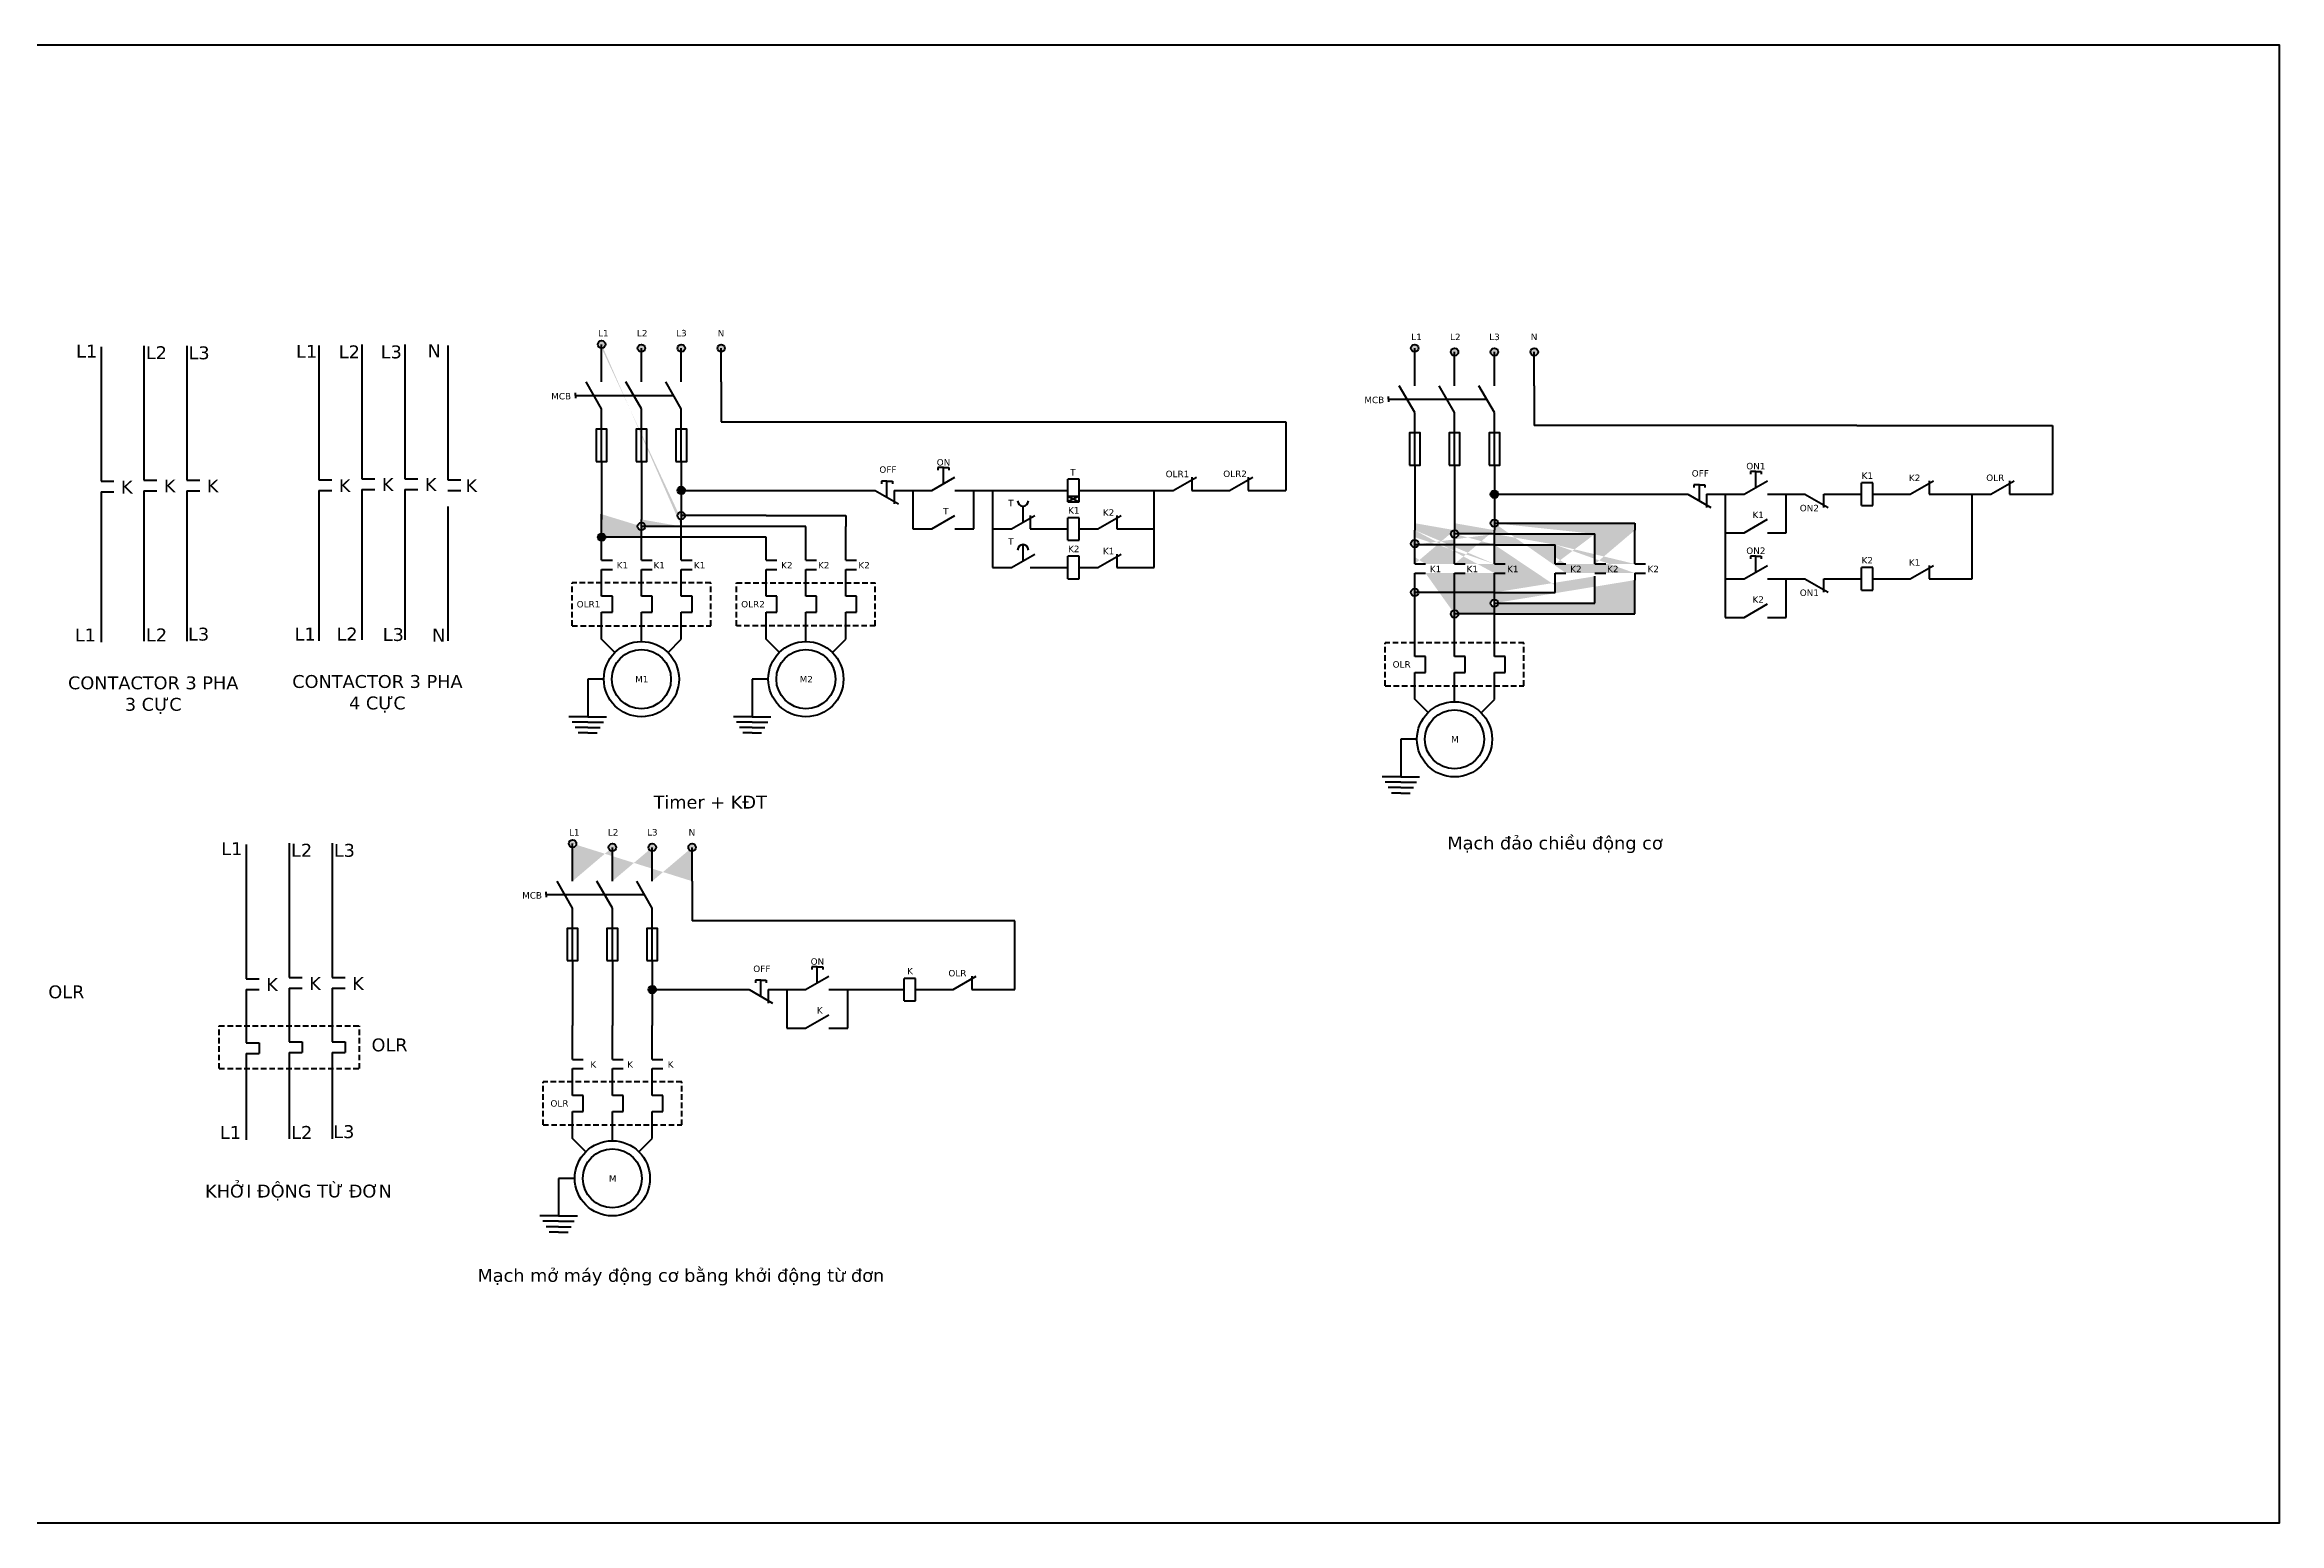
# Model space of a CAD drawing. Header units: inches. Extents: x -249378 to 8604139, y -7721310 to 888715.
# Drawn here: x 3297134 to 5377008, y -1336750 to 39904 of the extents above; entities that cross this region are included whole.
import ezdxf

# ---------------------------------------------------------------- set-up
doc = ezdxf.new("R2010")
doc.units = ezdxf.units.IN
doc.header["$LTSCALE"] = 130
doc.header["$MEASUREMENT"] = 0
doc.linetypes.add('DASHED', pattern=[0.75, 0.5, -0.25])
doc.styles.add('khong-ren', font='verdana_0.ttf', dxfattribs={"height": 400})

msp = doc.modelspace()

# ---------------------------------------------------------------- hatches: boundary and pattern name
at = {"lineweight": 70, "ltscale": 130}
h = msp.add_hatch(color=256, dxfattribs=at)
edge = h.paths.add_edge_path()
edge.add_arc((4683598, -246161), 3500, 0, 360)
edge = h.paths.add_edge_path()
edge.add_arc((4646475, -246161), 3500, 0, 360)
edge = h.paths.add_edge_path()
edge.add_arc((4609352, -246161), 3500, 0, 360)
edge = h.paths.add_edge_path()
edge.add_arc((4572312, -242661), 3500, 0, 360)
edge = h.paths.add_edge_path(flags=17)
edge.add_line((4572312, -246161), (4572312, -242661))
h.paths.add_polyline_path([(4679609, -227690), (4687187, -227690), (4687187, -236690), (4679609, -236690)], flags=9)
h.paths.add_polyline_path([(4640822, -227565), (4652235, -227565), (4652235, -236815), (4640822, -236815)], flags=9)
h.paths.add_polyline_path([(4604339, -227627), (4615837, -227627), (4615837, -236752), (4604339, -236752)], flags=9)
h.paths.add_polyline_path([(4568338, -227680), (4579494, -227680), (4579494, -236700), (4568338, -236700)], flags=9)
h = msp.add_hatch(color=256, dxfattribs=at)
edge = h.paths.add_edge_path()
edge.add_arc((3926778, -242661), 3500, 0, 360)
edge = h.paths.add_edge_path()
edge.add_arc((3889655, -242661), 3500, 0, 360)
edge = h.paths.add_edge_path()
edge.add_arc((3852532, -242661), 3500, 0, 360)
edge = h.paths.add_edge_path()
edge.add_arc((3815492, -239161), 3500, 0, 360)
edge = h.paths.add_edge_path()
edge.add_arc((3889655, -398595), 3500, 0, 360)
edge = h.paths.add_edge_path(flags=16)
edge.add_arc((3852532, -408595), 3500, 0, 360)
edge = h.paths.add_edge_path()
edge.add_line((3815492, -242661), (3815492, -239161))
edge.add_line((3889655, -408595), (3852532, -408595))
edge.add_line((3852532, -418595), (3815492, -418595))
edge.add_line((3815492, -408595), (3815492, -397221))
edge.add_line((3852532, -408595), (3852532, -402111))
edge.add_line((3889655, -408595), (3889655, -402111))
h = msp.add_hatch(color=256, dxfattribs=at)
edge = h.paths.add_edge_path()
edge.add_arc((3889655, -375120), 3500, 0, 360)
h = msp.add_hatch(color=256, dxfattribs=at)
edge = h.paths.add_edge_path()
edge.add_arc((4646475, -378620), 3500, 0, 360)
h = msp.add_hatch(color=256, dxfattribs=at)
edge = h.paths.add_edge_path()
edge.add_arc((3815492, -418595), 3500, 0, 360)
h = msp.add_hatch(color=256, dxfattribs=at)
edge = h.paths.add_edge_path()
edge.add_arc((4646475, -405611), 3500, 0, 360)
edge = h.paths.add_edge_path(flags=16)
edge.add_arc((4609352, -415611), 3500, 0, 360)
edge = h.paths.add_edge_path()
edge.add_arc((4572312, -424595), 3500, 0, 360)
edge = h.paths.add_edge_path(flags=17)
edge.add_arc((4646475, -480062), 3500, 0, 360)
edge = h.paths.add_edge_path()
edge.add_arc((4609377, -490086), 3500, 0, 360)
edge = h.paths.add_edge_path()
edge.add_arc((4572312, -470062), 3500, 0, 360)
edge = h.paths.add_edge_path()
edge.add_line((4646475, -490062), (4609377, -490086))
edge.add_line((4646475, -490062), (4777198, -490062))
edge.add_line((4777198, -452095), (4777198, -458579))
edge.add_line((4777198, -490062), (4777198, -465062))
edge.add_line((4777198, -483579), (4777198, -458579))
edge.add_line((4646475, -480062), (4740075, -480062))
edge.add_line((4740075, -480062), (4740075, -455062))
edge.add_line((4646475, -470062), (4572312, -470062))
edge.add_line((4646475, -470062), (4703036, -470062))
edge.add_line((4703036, -470062), (4703036, -452095))
edge.add_line((4703036, -463579), (4703036, -452095))
edge.add_line((4646475, -425611), (4572312, -425611))
edge.add_line((4646475, -415611), (4609352, -415611))
edge.add_line((4646475, -425611), (4703036, -425611))
edge.add_line((4646475, -415611), (4740075, -415611))
edge.add_line((4646475, -405611), (4777198, -405611))
edge.add_line((4777198, -405611), (4777198, -412095))
edge.add_line((4777198, -443579), (4777198, -418579))
edge.add_line((4777198, -437095), (4777198, -412095))
edge.add_line((4740075, -443579), (4740075, -418579))
edge.add_line((4740075, -437095), (4740075, -415611))
edge.add_line((4703036, -443579), (4703036, -425611))
edge.add_line((4777198, -443579), (4787198, -443579))
edge.add_line((4740075, -443579), (4750075, -443579))
edge.add_line((4703036, -443579), (4713036, -443579))
edge.add_line((4703036, -437095), (4703036, -425611))
edge.add_line((4777198, -452095), (4787198, -452095))
edge.add_line((4740075, -452095), (4750075, -452095))
edge.add_line((4703036, -452095), (4713036, -452095))
edge.add_line((4646475, -405611), (4646475, -412095))
edge.add_line((4609352, -405611), (4609352, -412095))
edge.add_line((4572312, -405611), (4572312, -412095))
edge.add_line((4646475, -443579), (4646475, -418579))
edge.add_line((4646475, -437095), (4646475, -412095))
edge.add_line((4609352, -443579), (4609352, -418579))
edge.add_line((4609352, -437095), (4609352, -412095))
edge.add_line((4572312, -443579), (4572312, -418579))
edge.add_line((4646475, -443579), (4656475, -443579))
edge.add_line((4609352, -443579), (4619352, -443579))
edge.add_line((4572312, -443579), (4582313, -443579))
edge.add_line((4572312, -437095), (4572312, -412095))
edge.add_line((4646475, -452095), (4656475, -452095))
edge.add_line((4609352, -452095), (4619352, -452095))
edge.add_line((4572312, -452095), (4582313, -452095))
h.paths.add_polyline_path([(4787953, -443679), (4800555, -443679), (4800555, -452804), (4787953, -452804)], flags=9)
h.paths.add_polyline_path([(4750340, -443679), (4762942, -443679), (4762942, -452804), (4750340, -452804)], flags=25)
h.paths.add_polyline_path([(4716034, -443679), (4728637, -443679), (4728637, -452804), (4716034, -452804)], flags=25)
h.paths.add_polyline_path([(4657401, -443732), (4669661, -443732), (4669661, -452752), (4657401, -452752)], flags=25)
h.paths.add_polyline_path([(4619788, -443732), (4632048, -443732), (4632048, -452752), (4619788, -452752)], flags=25)
h.paths.add_polyline_path([(4585482, -443732), (4597742, -443732), (4597742, -452752), (4585482, -452752)], flags=25)
h = msp.add_hatch(color=256, dxfattribs=at)
edge = h.paths.add_edge_path()
edge.add_arc((3899736, -707424), 3500, 0, 360)
edge = h.paths.add_edge_path()
edge.add_arc((3862613, -707424), 3500, 0, 360)
edge = h.paths.add_edge_path()
edge.add_arc((3825490, -707424), 3500, 0, 360)
edge = h.paths.add_edge_path()
edge.add_arc((3788450, -703924), 3500, 0, 360)
edge = h.paths.add_edge_path()
edge.add_line((3788450, -707424), (3788450, -703924))
edge.add_line((3899736, -738907), (3899736, -713907))
edge.add_line((3899736, -732424), (3899736, -707424))
edge.add_line((3862613, -738907), (3862613, -713907))
edge.add_line((3862613, -732424), (3862613, -707424))
edge.add_line((3825490, -738907), (3825490, -713907))
edge.add_line((3825490, -732424), (3825490, -707424))
edge.add_line((3788450, -738907), (3788450, -713907))
edge.add_line((3788450, -732424), (3788450, -707424))
h.paths.add_polyline_path([(3895747, -688953), (3903324, -688953), (3903324, -697953), (3895747, -697953)], flags=9)
h.paths.add_polyline_path([(3856959, -688828), (3868373, -688828), (3868373, -698078), (3856959, -698078)], flags=9)
h.paths.add_polyline_path([(3820476, -688890), (3831974, -688890), (3831974, -698015), (3820476, -698015)], flags=9)
h.paths.add_polyline_path([(3784475, -688943), (3795631, -688943), (3795631, -697963), (3784475, -697963)], flags=9)
h = msp.add_hatch(color=256, dxfattribs=at)
edge = h.paths.add_edge_path()
edge.add_arc((3862613, -839883), 3500, 0, 360)

# ---------------------------------------------------------------- linework, layer by layer
at = {"lineweight": 70, "ltscale": 30}
for p, q in [((3349553, -241485), (3349553, -341485)), ((3389553, -240463), (3389553, -340463)), ((3429553, -240463), (3429553, -340463)), ((3552365, -240209), (3552365, -340209)), ((3592365, -239187), (3592365, -339187)), ((3632365, -239187), (3632365, -339187)), ((3672365, -240209), (3672365, -340209)), ((3815492, -299144), (3801058, -274144)), ((3852532, -299144), (3838098, -274144)), ((3889655, -299144), (3875221, -274144)), ((4572312, -302644), (4557879, -277644)), ((4609352, -302644), (4594918, -277644)), ((4646475, -302644), (4632041, -277644)), ((3349553, -391485), (3349553, -428985)), ((3389553, -390463), (3389553, -427963)), ((3429553, -390463), (3429553, -427963)), ((3552365, -390209), (3552365, -427709)), ((3592365, -389187), (3592365, -426687)), ((3632365, -389187), (3632365, -426687)), ((3672365, -390209), (3672365, -427709)), ((3349553, -441485), (3349553, -491485)), ((3389553, -440463), (3389553, -490463)), ((3429553, -440463), (3429553, -490463)), ((3552365, -440209), (3552365, -490209)), ((3592365, -439187), (3592365, -489187)), ((3632365, -439187), (3632365, -489187)), ((3672365, -440209), (3672365, -490209)), ((3349553, -491485), (3349553, -516485)), ((3389553, -490463), (3389553, -515463)), ((3429553, -490463), (3429553, -515463)), ((3552365, -490209), (3552365, -515209)), ((3592365, -489187), (3592365, -514187)), ((3632365, -489187), (3632365, -514187)), ((3672365, -490209), (3672365, -515209)), ((3484739, -704672), (3484739, -804672)), ((3524739, -703650), (3524739, -803650)), ((3564739, -703650), (3564739, -803650)), ((3788450, -763907), (3774016, -738907)), ((3825490, -763907), (3811056, -738907)), ((3862613, -763907), (3848179, -738907)), ((3484739, -854672), (3484739, -873422)), ((3524739, -853650), (3524739, -873422)), ((3564739, -853650), (3564739, -873422)), ((3484739, -913422), (3484739, -954672)), ((3524739, -913422), (3524739, -953650)), ((3564739, -913422), (3564739, -953650)), ((3484739, -954672), (3484739, -979672)), ((3524739, -953650), (3524739, -978650)), ((3564739, -953650), (3564739, -978650))]:
    msp.add_line(p, q, dxfattribs=at)
at = {"lineweight": 70, "ltscale": 130}
for p, q in [((3815492, -242661), (3815492, -239161)), ((4572312, -246161), (4572312, -242661)), ((3828275, -286644), (3882438, -286644)), ((3926778, -274144), (3926778, -311136)), ((4585096, -290144), (4639258, -290144)), ((4683598, -277644), (4683598, -314636)), ((3926778, -311136), (4452405, -311136)), ((4452405, -311136), (4452405, -375120)), ((4983926, -314636), (4683598, -314636)), ((4983926, -314636), (5076426, -314636)), ((5076426, -314636), (5166031, -314636)), ((5166031, -314636), (5166031, -378620)), ((3815492, -348128), (3815492, -402111)), ((3852532, -348128), (3852532, -402111)), ((3889655, -348128), (3889655, -402111)), ((4572312, -351628), (4572312, -405611)), ((4609352, -351628), (4609352, -405611)), ((4646475, -351628), (4646475, -405611)), ((3889655, -375120), (4070255, -375120)), ((4646475, -378620), (4736775, -378620)), ((4736775, -378620), (4826380, -378620)), ((5051031, -378620), (5091031, -378620)), ((5091031, -457424), (5091031, -378620)), ((5126031, -378620), (5166031, -378620)), ((3815492, -408595), (3815492, -397221)), ((3852532, -408595), (3852532, -402111)), ((3889655, -408595), (3852532, -408595)), ((3968592, -398595), (3889655, -398595)), ((3889655, -408595), (3889655, -402111)), ((4005632, -408595), (3889655, -408595)), ((3968592, -398595), (4042755, -398595)), ((4005632, -418595), (4005632, -408595)), ((4042755, -398595), (4042755, -408595)), ((4572312, -405611), (4572312, -412095)), ((4609352, -405611), (4609352, -412095)), ((4646475, -415611), (4609352, -415611)), ((4646475, -405611), (4646475, -412095)), ((4646475, -405611), (4777198, -405611)), ((4646475, -415611), (4740075, -415611)), ((4777198, -405611), (4777198, -412095)), ((4861380, -414467), (4861380, -457424)), ((3852532, -418595), (3815492, -418595)), ((3968592, -418595), (3852532, -418595)), ((4646475, -425611), (4572312, -425611)), ((4646475, -425611), (4703036, -425611)), ((3815492, -440079), (3825492, -440079)), ((3852532, -440079), (3862532, -440079)), ((3889655, -440079), (3899655, -440079)), ((3968592, -440079), (3978592, -440079)), ((4005632, -440079), (4015632, -440079)), ((4042755, -440079), (4052755, -440079)), ((4572312, -443579), (4582313, -443579)), ((4572312, -517095), (4572312, -452095)), ((4609352, -443579), (4619352, -443579)), ((4609394, -517095), (4609352, -452095)), ((4646475, -443579), (4656475, -443579)), ((4646475, -517095), (4646475, -452095)), ((4703036, -443579), (4713036, -443579)), ((4740075, -443579), (4750075, -443579)), ((4777198, -443579), (4787198, -443579)), ((4777198, -452095), (4777198, -458579)), ((4861380, -457424), (4878880, -457424)), ((5051031, -457424), (5091031, -457424)), ((4646475, -470062), (4572312, -470062)), ((4646475, -470062), (4703036, -470062)), ((4646475, -490062), (4609377, -490086)), ((4646475, -480062), (4740075, -480062)), ((4646475, -490062), (4777198, -490062)), ((3817532, -550802), (3802532, -550802)), ((3802532, -550802), (3802532, -585802)), ((3970632, -550802), (3955632, -550802)), ((3955632, -550802), (3955632, -585802)), ((3802532, -585802), (3785032, -585802)), ((3802532, -590802), (3787948, -590802)), ((3802532, -595802), (3790865, -595802)), ((3802532, -600802), (3793782, -600802)), ((3802532, -585802), (3820032, -585802)), ((3802532, -590802), (3817115, -590802)), ((3802532, -595802), (3814198, -595802)), ((3802532, -600802), (3811282, -600802)), ((3955632, -585802), (3938132, -585802)), ((3955632, -590802), (3941048, -590802)), ((3955632, -595802), (3943965, -595802)), ((3955632, -600802), (3946882, -600802)), ((3955632, -585802), (3973132, -585802)), ((3955632, -590802), (3970215, -590802)), ((3955632, -595802), (3967298, -595802)), ((3955632, -600802), (3964382, -600802)), ((4574352, -606802), (4559352, -606802)), ((4559352, -606802), (4559352, -641802)), ((4559352, -641802), (4541852, -641802)), ((4559352, -641802), (4576852, -641802)), ((4559352, -646802), (4544769, -646802)), ((4559352, -651802), (4547685, -651802)), ((4559352, -656802), (4550602, -656802)), ((4559352, -646802), (4573935, -646802)), ((4559352, -651802), (4571019, -651802)), ((4559352, -656802), (4568102, -656802)), ((3788450, -707424), (3788450, -703924)), ((3899736, -738907), (3899736, -775899)), ((3801233, -751407), (3855396, -751407)), ((4200063, -775899), (3899736, -775899)), ((4200063, -839883), (4200063, -775899)), ((3788450, -812891), (3788450, -866875)), ((3825490, -812891), (3825490, -866875)), ((3862613, -812891), (3862613, -866875)), ((3862613, -839883), (3952913, -839883)), ((4160063, -839883), (4200063, -839883)), ((3788450, -866875), (3788450, -873358)), ((3825490, -866875), (3825490, -873358)), ((3862613, -866875), (3862613, -873358)), ((3788450, -904842), (3798450, -904842)), ((3825490, -904842), (3835490, -904842)), ((3862613, -904842), (3872613, -904842)), ((3790490, -1015565), (3775490, -1015565)), ((3775490, -1015565), (3775490, -1050565)), ((3775490, -1050565), (3757990, -1050565)), ((3775490, -1055565), (3760906, -1055565)), ((3775490, -1060565), (3763823, -1060565)), ((3775490, -1050565), (3792990, -1050565)), ((3775490, -1055565), (3790073, -1055565)), ((3775490, -1060565), (3787156, -1060565)), ((3775490, -1065565), (3766740, -1065565)), ((3775490, -1065565), (3784240, -1065565))]:
    msp.add_line(p, q, dxfattribs=at)
at = {"lineweight": 70, "ltscale": 80}
for p, q in [((3815492, -267661), (3815492, -242661)), ((3815492, -274144), (3815492, -249144)), ((3852532, -267661), (3852532, -242661)), ((3852532, -274144), (3852532, -249144)), ((3889655, -267661), (3889655, -242661)), ((3889655, -274144), (3889655, -249144)), ((3926778, -267661), (3926778, -242661)), ((3926778, -274144), (3926778, -249144)), ((4572312, -271161), (4572312, -246161)), ((4609352, -271161), (4609352, -246161)), ((4646475, -271161), (4646475, -246161)), ((4683598, -271161), (4683598, -246161)), ((4572312, -277644), (4572312, -252644)), ((4609352, -277644), (4609352, -252644)), ((4646475, -277644), (4646475, -252644)), ((4683598, -277644), (4683598, -252644)), ((3791058, -286644), (3828275, -286644)), ((4547879, -290144), (4585096, -290144)), ((3815492, -324144), (3815492, -299144)), ((3815492, -330628), (3815492, -305628)), ((3852532, -324144), (3852532, -299144)), ((3852532, -330628), (3852532, -305628)), ((3889655, -324144), (3889655, -299144)), ((3889655, -330628), (3889655, -305628)), ((4572312, -327644), (4572312, -302644)), ((4572312, -334128), (4572312, -309128)), ((4609352, -327644), (4609352, -302644)), ((4609352, -334128), (4609352, -309128)), ((4646475, -327644), (4646475, -302644)), ((4646475, -334128), (4646475, -309128)), ((3815492, -348128), (3815492, -330628)), ((3852532, -348128), (3852532, -330628)), ((3889655, -348128), (3889655, -330628)), ((3349553, -341485), (3349553, -366485)), ((3389553, -340463), (3389553, -365463)), ((3429553, -340463), (3429553, -365463)), ((3552365, -340209), (3552365, -365209)), ((3592365, -339187), (3592365, -364187)), ((3632365, -339187), (3632365, -364187)), ((3672365, -340209), (3672365, -365209)), ((3815492, -348128), (3815492, -337111)), ((3852532, -348128), (3852532, -337111)), ((3889655, -348128), (3889655, -337111)), ((4572312, -351628), (4572312, -334128)), ((4572312, -351628), (4572312, -340611)), ((4609352, -351628), (4609352, -334128)), ((4609352, -351628), (4609352, -340611)), ((4646475, -351628), (4646475, -334128)), ((4646475, -351628), (4646475, -340611)), ((3349553, -366485), (3361553, -366485)), ((3389553, -365463), (3401553, -365463)), ((3429553, -365463), (3441553, -365463)), ((3552365, -365209), (3564365, -365209)), ((3592365, -364187), (3604365, -364187)), ((3592365, -374187), (3592365, -389187)), ((3592365, -374187), (3604365, -374187)), ((3632365, -364187), (3644365, -364187)), ((3632365, -374187), (3632365, -389187)), ((3632365, -374187), (3644365, -374187)), ((3672365, -365209), (3684365, -365209)), ((4081080, -366370), (4076080, -366370)), ((4076080, -366370), (4076080, -368870)), ((4081080, -381370), (4081080, -366370)), ((4081080, -366370), (4086080, -366370)), ((4086080, -366370), (4086080, -368870)), ((4122755, -375120), (4144405, -362620)), ((4133580, -353870), (4128580, -353870)), ((4128580, -353870), (4128580, -356370)), ((4133580, -368870), (4133580, -353870)), ((4133580, -353870), (4138580, -353870)), ((4138580, -353870), (4138580, -356370)), ((4249405, -375120), (4249405, -364620)), ((4259905, -364620), (4249405, -364620)), ((4259905, -385620), (4259905, -364620)), ((4347405, -375120), (4369056, -362620)), ((4364905, -362620), (4364905, -375120)), ((4399905, -375120), (4421556, -362620)), ((4417405, -362620), (4417405, -375120)), ((4837206, -369870), (4832206, -369870)), ((4832206, -369870), (4832206, -372370)), ((4837206, -384870), (4837206, -369870)), ((4837206, -369870), (4842206, -369870)), ((4842206, -369870), (4842206, -372370)), ((4878880, -378620), (4900531, -366120)), ((4889706, -357370), (4884706, -357370)), ((4884706, -357370), (4884706, -359870)), ((4889706, -372370), (4889706, -357370)), ((4889706, -357370), (4894706, -357370)), ((4894706, -357370), (4894706, -359870)), ((4988031, -378620), (4988031, -368120)), ((4998531, -368120), (4988031, -368120)), ((4998531, -389120), (4998531, -368120)), ((5033531, -378620), (5055182, -366120)), ((5051031, -366120), (5051031, -378620)), ((5108531, -378620), (5130182, -366120)), ((5126031, -366120), (5126031, -378620)), ((3349553, -376485), (3349553, -391485)), ((3349553, -376485), (3361553, -376485)), ((3389553, -375463), (3389553, -390463)), ((3389553, -375463), (3401553, -375463)), ((3429553, -375463), (3429553, -390463)), ((3429553, -375463), (3441553, -375463)), ((3552365, -375209), (3552365, -390209)), ((3552365, -375209), (3564365, -375209)), ((3672365, -375209), (3684365, -375209)), ((4070255, -375120), (4091905, -387620)), ((4087755, -375120), (4087755, -387620)), ((4087755, -375120), (4122755, -375120)), ((4105255, -375120), (4105255, -410967)), ((4144405, -375120), (4179405, -375120)), ((4161905, -410967), (4161905, -375120)), ((4179405, -375120), (4214405, -375120)), ((4179405, -375120), (4179405, -410967)), ((4207731, -404717), (4207731, -389717)), ((4214405, -375120), (4249405, -375120)), ((4249405, -385620), (4249405, -375120)), ((4249405, -380370), (4259905, -380370)), ((4249405, -380370), (4259905, -385620)), ((4259905, -380370), (4249405, -385620)), ((4249405, -385620), (4259905, -385620)), ((4259905, -375120), (4294905, -375120)), ((4294905, -375120), (4329905, -375120)), ((4329905, -446815), (4329905, -375120)), ((4329905, -375120), (4347405, -375120)), ((4364905, -375120), (4399905, -375120)), ((4417405, -375120), (4452405, -375120)), ((4826380, -378620), (4848031, -391120)), ((4843880, -378620), (4843880, -391120)), ((4843880, -378620), (4878880, -378620)), ((4861380, -378620), (4861380, -414467)), ((4900531, -378620), (4918031, -378620)), ((4918031, -414467), (4918031, -378620)), ((4918031, -378620), (4935531, -378620)), ((4935531, -378620), (4957182, -391120)), ((4953031, -378620), (4988031, -378620)), ((4953031, -391120), (4953031, -378620)), ((4988031, -389120), (4988031, -378620)), ((4988031, -389120), (4998531, -389120)), ((4998531, -378620), (5016031, -378620)), ((5016031, -378620), (5033531, -378620)), ((5091031, -378620), (5108531, -378620)), ((3815492, -433595), (3815492, -408595)), ((3815492, -440079), (3815492, -415079)), ((3852532, -433595), (3852532, -408595)), ((3852532, -440079), (3852532, -415079)), ((3889655, -433595), (3889655, -408595)), ((3889655, -440079), (3889655, -415079)), ((4042755, -433595), (4042755, -408595)), ((4042755, -440079), (4042755, -415079)), ((4105255, -410967), (4122755, -410967)), ((4122755, -410967), (4144405, -398467)), ((4144405, -410967), (4161905, -410967)), ((4179405, -410967), (4196905, -410967)), ((4179405, -410967), (4179405, -446815)), ((4196905, -410967), (4218556, -398467)), ((4214405, -398467), (4214405, -410967)), ((4214405, -410967), (4249405, -410967)), ((4249405, -410967), (4249405, -400467)), ((4259905, -400467), (4249405, -400467)), ((4249405, -421467), (4249405, -410967)), ((4259905, -421467), (4259905, -400467)), ((4259905, -410967), (4277405, -410967)), ((4277405, -410967), (4299056, -398467)), ((4294905, -398467), (4294905, -410967)), ((4294905, -410967), (4329905, -410967)), ((4572312, -437095), (4572312, -412095)), ((4609352, -437095), (4609352, -412095)), ((4646475, -437095), (4646475, -412095)), ((4740075, -437095), (4740075, -415611)), ((4777198, -437095), (4777198, -412095)), ((4861380, -414467), (4878880, -414467)), ((4878880, -414467), (4900531, -401967)), ((4900531, -414467), (4918031, -414467)), ((3349553, -428985), (3349553, -441485)), ((3389553, -427963), (3389553, -440463)), ((3429553, -427963), (3429553, -440463)), ((3552365, -427709), (3552365, -440209)), ((3592365, -426687), (3592365, -439187)), ((3632365, -426687), (3632365, -439187)), ((3672365, -427709), (3672365, -440209)), ((3968592, -433595), (3968592, -418595)), ((3968592, -440079), (3968592, -418595)), ((4005632, -433595), (4005632, -418595)), ((4005632, -440079), (4005632, -418595)), ((4196905, -446815), (4218556, -434315)), ((4207731, -440565), (4207731, -425565)), ((4249405, -421467), (4259905, -421467)), ((4249405, -446815), (4249405, -436315)), ((4259905, -436315), (4249405, -436315)), ((4259905, -457315), (4259905, -436315)), ((4277405, -446815), (4299056, -434315)), ((4294905, -434315), (4294905, -446815)), ((4572312, -443579), (4572312, -418579)), ((4609352, -443579), (4609352, -418579)), ((4646475, -443579), (4646475, -418579)), ((4703036, -437095), (4703036, -425611)), ((4703036, -443579), (4703036, -425611)), ((4740075, -443579), (4740075, -418579)), ((4777198, -443579), (4777198, -418579)), ((4889706, -436174), (4884706, -436174)), ((4884706, -436174), (4884706, -438674)), ((4889706, -451174), (4889706, -436174)), ((4889706, -436174), (4894706, -436174)), ((4894706, -436174), (4894706, -438674)), ((3815492, -473595), (3815492, -448595)), ((3815492, -448595), (3825492, -448595)), ((3852532, -473595), (3852532, -448595)), ((3852532, -448595), (3862532, -448595)), ((3889655, -473595), (3889655, -448595)), ((3889655, -448595), (3899655, -448595)), ((3968592, -473595), (3968592, -448595)), ((3968592, -448595), (3978592, -448595)), ((4005632, -473595), (4005632, -448595)), ((4005632, -448595), (4015632, -448595)), ((4042755, -473595), (4042755, -448595)), ((4042755, -448595), (4052755, -448595)), ((4179405, -446815), (4196905, -446815)), ((4214405, -446815), (4249405, -446815)), ((4249405, -457315), (4249405, -446815)), ((4249405, -457315), (4259905, -457315)), ((4259905, -446815), (4277405, -446815)), ((4294905, -446815), (4329905, -446815)), ((4572312, -452095), (4582313, -452095)), ((4609352, -452095), (4619352, -452095)), ((4646475, -452095), (4656475, -452095)), ((4703036, -452095), (4713036, -452095)), ((4703036, -463579), (4703036, -452095)), ((4703036, -470062), (4703036, -452095)), ((4740075, -452095), (4750075, -452095)), ((4740075, -480062), (4740075, -455062)), ((4777198, -452095), (4787198, -452095)), ((4861380, -457424), (4861380, -493272)), ((4878880, -457424), (4900531, -444924)), ((4900531, -457424), (4918031, -457424)), ((4918031, -493272), (4918031, -457424)), ((4918031, -457424), (4935531, -457424)), ((4935531, -457424), (4957182, -469924)), ((4953031, -457424), (4988031, -457424)), ((4953031, -469924), (4953031, -457424)), ((4988031, -457424), (4988031, -446924)), ((4998531, -446924), (4988031, -446924)), ((4988031, -467924), (4988031, -457424)), ((4998531, -467924), (4998531, -446924)), ((4998531, -457424), (5016031, -457424)), ((5016031, -457424), (5033531, -457424)), ((5033531, -457424), (5055182, -444924)), ((5051031, -444924), (5051031, -457424)), ((3825492, -473595), (3815492, -473595)), ((3825492, -488595), (3825492, -473595)), ((3862532, -473595), (3852532, -473595)), ((3862532, -488595), (3862532, -473595)), ((3899655, -473595), (3889655, -473595)), ((3899655, -488595), (3899655, -473595)), ((3978592, -473595), (3968592, -473595)), ((3978592, -488595), (3978592, -473595)), ((4015632, -473595), (4005632, -473595)), ((4015632, -488595), (4015632, -473595)), ((4052755, -473595), (4042755, -473595)), ((4052755, -488595), (4052755, -473595)), ((4777198, -483579), (4777198, -458579)), ((4777198, -490062), (4777198, -465062)), ((4988031, -467924), (4998531, -467924)), ((3815492, -513595), (3815492, -488595)), ((3815492, -488595), (3825492, -488595)), ((3852532, -515802), (3852532, -488595)), ((3852532, -488595), (3862532, -488595)), ((3889655, -513679), (3889655, -488595)), ((3889655, -488595), (3899655, -488595)), ((3968592, -513595), (3968592, -488595)), ((3968592, -488595), (3978592, -488595)), ((4005632, -515802), (4005632, -488595)), ((4005632, -488595), (4015632, -488595)), ((4042755, -513679), (4042755, -488595)), ((4042755, -488595), (4052755, -488595)), ((4861380, -493272), (4878880, -493272)), ((4878880, -493272), (4900531, -480772)), ((4900531, -493272), (4918031, -493272)), ((3827866, -525969), (3815492, -513595)), ((3877280, -526053), (3889655, -513679)), ((3980966, -525969), (3968592, -513595)), ((4030380, -526053), (4042755, -513679)), ((4572312, -529595), (4572312, -517095)), ((4609352, -529595), (4609352, -517095)), ((4646475, -529595), (4646475, -517095)), ((4582313, -529595), (4572312, -529595)), ((4582313, -544595), (4582313, -529595)), ((4619352, -529595), (4609352, -529595)), ((4619352, -544595), (4619352, -529595)), ((4656475, -529595), (4646475, -529595)), ((4656475, -544595), (4656475, -529595)), ((4572312, -569595), (4572312, -544595)), ((4572312, -544595), (4582313, -544595)), ((4609352, -571802), (4609352, -544595)), ((4609352, -544595), (4619352, -544595)), ((4646475, -569679), (4646475, -544595)), ((4646475, -544595), (4656475, -544595)), ((4584687, -581969), (4572312, -569595)), ((4634101, -582053), (4646475, -569679)), ((3788450, -732424), (3788450, -707424)), ((3788450, -738907), (3788450, -713907)), ((3825490, -732424), (3825490, -707424)), ((3825490, -738907), (3825490, -713907)), ((3862613, -732424), (3862613, -707424)), ((3862613, -738907), (3862613, -713907)), ((3899736, -732424), (3899736, -707424)), ((3899736, -738907), (3899736, -713907)), ((3764016, -751407), (3801233, -751407)), ((3788450, -788907), (3788450, -763907)), ((3825490, -788907), (3825490, -763907)), ((3862613, -788907), (3862613, -763907)), ((3788450, -795391), (3788450, -770391)), ((3825490, -795391), (3825490, -770391)), ((3862613, -795391), (3862613, -770391)), ((3484739, -804672), (3484739, -829672)), ((3524739, -803650), (3524739, -828650)), ((3564739, -803650), (3564739, -828650)), ((3788450, -812891), (3788450, -795391)), ((3788450, -812891), (3788450, -801875)), ((3825490, -812891), (3825490, -795391)), ((3825490, -812891), (3825490, -801875)), ((3862613, -812891), (3862613, -795391)), ((3862613, -812891), (3862613, -801875)), ((3484739, -829672), (3496739, -829672)), ((3524739, -828650), (3536739, -828650)), ((3564739, -828650), (3576739, -828650)), ((3963738, -831133), (3958738, -831133)), ((3958738, -831133), (3958738, -833633)), ((3963738, -846133), (3963738, -831133)), ((3963738, -831133), (3968738, -831133)), ((3968738, -831133), (3968738, -833633)), ((4005413, -839883), (4027063, -827383)), ((4016238, -818633), (4011238, -818633)), ((4011238, -818633), (4011238, -821133)), ((4016238, -833633), (4016238, -818633)), ((4016238, -818633), (4021238, -818633)), ((4021238, -818633), (4021238, -821133)), ((4097063, -839883), (4097063, -829383)), ((4107563, -829383), (4097063, -829383)), ((4107563, -850383), (4107563, -829383)), ((4142563, -839883), (4164214, -827383)), ((4160063, -827383), (4160063, -839883)), ((3484739, -839672), (3484739, -854672)), ((3484739, -839672), (3496739, -839672)), ((3524739, -838650), (3524739, -853650)), ((3524739, -838650), (3536739, -838650)), ((3564739, -838650), (3564739, -853650)), ((3564739, -838650), (3576739, -838650)), ((3952913, -839883), (3974563, -852383)), ((3970413, -839883), (3970413, -852383)), ((3970413, -839883), (4005413, -839883)), ((3987913, -839883), (3987913, -875730)), ((4027063, -839883), (4062063, -839883)), ((4044563, -875730), (4044563, -839883)), ((4062063, -839883), (4097063, -839883)), ((4097063, -850383), (4097063, -839883)), ((4097063, -850383), (4107563, -850383)), ((4107563, -839883), (4125063, -839883)), ((4125063, -839883), (4142563, -839883)), ((3484739, -873422), (3484739, -889444)), ((3524739, -873422), (3524739, -888422)), ((3564739, -873422), (3564739, -888422)), ((3788450, -898358), (3788450, -873358)), ((3825490, -898358), (3825490, -873358)), ((3862613, -898358), (3862613, -873358)), ((4005413, -875730), (4027063, -863230)), ((3484739, -889444), (3496739, -889444)), ((3496739, -889444), (3496739, -899444)), ((3524739, -888422), (3536739, -888422)), ((3536739, -888422), (3536739, -898422)), ((3564739, -888422), (3576739, -888422)), ((3576739, -888422), (3576739, -898422)), ((3788450, -904842), (3788450, -879842)), ((3825490, -904842), (3825490, -879842)), ((3862613, -904842), (3862613, -879842)), ((3987913, -875730), (4005413, -875730)), ((4027063, -875730), (4044563, -875730)), ((3484739, -899444), (3484739, -914444)), ((3484739, -899444), (3496739, -899444)), ((3524739, -898422), (3524739, -913422)), ((3524739, -898422), (3536739, -898422)), ((3564739, -898422), (3564739, -913422)), ((3564739, -898422), (3576739, -898422)), ((3788450, -938358), (3788450, -913358)), ((3788450, -913358), (3798450, -913358)), ((3825490, -938358), (3825490, -913358)), ((3825490, -913358), (3835490, -913358)), ((3862613, -938358), (3862613, -913358)), ((3862613, -913358), (3872613, -913358)), ((3798450, -938358), (3788450, -938358)), ((3788450, -978358), (3788450, -953358)), ((3788450, -953358), (3798450, -953358)), ((3798450, -953358), (3798450, -938358)), ((3835490, -938358), (3825490, -938358)), ((3825490, -980565), (3825490, -953358)), ((3825490, -953358), (3835490, -953358)), ((3835490, -953358), (3835490, -938358)), ((3872613, -938358), (3862613, -938358)), ((3862613, -978442), (3862613, -953358)), ((3862613, -953358), (3872613, -953358)), ((3872613, -953358), (3872613, -938358)), ((3800824, -990733), (3788450, -978358)), ((3850238, -990816), (3862613, -978442))]:
    msp.add_line(p, q, dxfattribs=at)
at = {"lineweight": 70, "ltscale": 70}
for p, q in [((3791058, -286644), (3791058, -284144)), ((3791058, -286644), (3791058, -289144)), ((4547879, -290144), (4547879, -287644)), ((4547879, -290144), (4547879, -292644)), ((3764016, -751407), (3764016, -748907)), ((3764016, -751407), (3764016, -753907))]:
    msp.add_line(p, q, dxfattribs=at)
at = {"linetype": 'DASHED', "lineweight": 70, "ltscale": 80}
for p, q in [((3917155, -461095), (3787992, -461095)), ((3787992, -501095), (3787992, -461095)), ((3917155, -501095), (3917155, -461095)), ((3941092, -501095), (3941092, -461095)), ((3941092, -461095), (4070255, -461095)), ((4070255, -501095), (4070255, -461095)), ((3787992, -501095), (3917155, -501095)), ((4070255, -501095), (3941092, -501095)), ((4673975, -517095), (4544813, -517095)), ((4544813, -557095), (4544813, -517095)), ((4673975, -557095), (4673975, -517095)), ((4544813, -557095), (4673975, -557095)), ((3459434, -913422), (3459434, -873422)), ((3459434, -873422), (3590043, -873422)), ((3590043, -913422), (3590043, -873422)), ((3459434, -913422), (3590043, -913422)), ((3890113, -925858), (3760950, -925858)), ((3760950, -965858), (3760950, -925858)), ((3890113, -965858), (3890113, -925858)), ((3760950, -965858), (3890113, -965858))]:
    msp.add_line(p, q, dxfattribs=at)
at = {"lineweight": 70, "ltscale": 130}
for points in [[(981144, 39904), (5377008, 39904), (5377008, -1336750), (981144, -1336750)], [(3810492, -348128), (3820492, -348128), (3820492, -318128), (3810492, -318128)], [(3847532, -348128), (3857532, -348128), (3857532, -318128), (3847532, -318128)], [(3884655, -348128), (3894655, -348128), (3894655, -318128), (3884655, -318128)], [(4567312, -351628), (4577312, -351628), (4577312, -321628), (4567312, -321628)], [(4604352, -351628), (4614352, -351628), (4614352, -321628), (4604352, -321628)], [(4641475, -351628), (4651475, -351628), (4651475, -321628), (4641475, -321628)], [(3783450, -812891), (3793450, -812891), (3793450, -782891), (3783450, -782891)], [(3820490, -812891), (3830490, -812891), (3830490, -782891), (3820490, -782891)], [(3857613, -812891), (3867613, -812891), (3867613, -782891), (3857613, -782891)]]:
    msp.add_lwpolyline(points, close=True, dxfattribs=at)
for centre in [(3815492, -239161), (3852532, -242661), (3889655, -242661), (3926778, -242661), (4572312, -242661), (4609352, -246161), (4646475, -246161), (4683598, -246161), (3889655, -375120), (3889655, -398595), (4646475, -378620), (3815492, -418595), (3852532, -408595), (4609352, -415611), (4646475, -405611), (4572312, -424595), (4572312, -470062), (4646475, -480062), (4609377, -490086), (3788450, -703924), (3825490, -707424), (3862613, -707424), (3899736, -707424), (3862613, -839883)]:
    msp.add_circle(centre, 3500, dxfattribs=at)
at = {"lineweight": 70, "ltscale": 80}
for centre, radius in [((3852532, -550802), 35000), ((4005632, -550802), 35000), ((3852532, -550802), 27500), ((4005632, -550802), 27500), ((4609352, -606802), 35000), ((4609352, -606802), 27500), ((3825490, -1015565), 35000), ((3825490, -1015565), 27500)]:
    msp.add_circle(centre, radius, dxfattribs=at)
for centre, start, end in [((4207731, -384717), 180, 0), ((4207731, -430565), 0, 180)]:
    msp.add_arc(centre, 5000, start, end, dxfattribs=at)

# ---------------------------------------------------------------- texts
at = {"lineweight": 70, "ltscale": 30, "attachment_point": 5, "style": 'khong-ren'}
for s, insert, char_height, width in [('L1', (3817095, -228690), 6000, 8762.26), ('L2', (3853267, -228690), 6000, 8762.26), ('L3', (3889708, -228690), 6000, 8762.26), ('N', (3926577, -228690), 6000, 8762.26), ('L1', (3336174, -245440), 12000, 16304.3), ('L2', (3401051, -246862), 12000, 16304.3), ('L3', (3440836, -247111), 12000, 16304.3), ('L1', (3540905, -245628), 12000, 16304.3), ('L2', (3580653, -246055), 12000, 16304.3), ('L3', (3619712, -246243), 12000, 16304.3), ('N', (3659741, -245161), 12000, 16304.3), ('L1', (4573916, -232190), 6000, 8762.26), ('L2', (4610088, -232190), 6000, 8762.26), ('L3', (4646528, -232190), 6000, 8762.26), ('N', (4683398, -232190), 6000, 8762.26), ('MCB', (3777814, -287420), 6000, 17336.59), ('MCB', (4534634, -290920), 6000, 17336.59), ('OFF', (4081957, -355748), 6000, 17336.59), ('ON', (4133698, -348986), 6000, 17336.59), ('ON1', (4889824, -352486), 6000, 17336.59), ('K', (3373567, -371972), 12000, 17394.39), ('K', (3413567, -370950), 12000, 17394.39), ('K', (3453567, -370950), 12000, 17394.39), ('K', (3576379, -370696), 12000, 17394.39), ('K', (3616379, -369674), 12000, 17394.39), ('K', (3656379, -369674), 12000, 17394.39), ('K', (3694238, -370696), 12000, 17394.39), ('T', (4254138, -358238), 6000, 17336.59), ('OLR1', (4351475, -359841), 6000, 17336.59), ('OLR2', (4405074, -359675), 6000, 17336.59), ('OFF', (4838083, -359248), 6000, 17336.59), ('K1', (4993547, -361323), 6000, 17336.59), ('K2', (5037601, -363341), 6000, 17336.59), ('OLR', (5112601, -363341), 6000, 17336.59), ('T', (4135861, -394361), 6000, 17336.59), ('T', (4196446, -386797), 6000, 17336.59), ('K1', (4254921, -393670), 6000, 17336.59), ('K2', (4287344, -395689), 6000, 17336.59), ('K1', (4891986, -397861), 6000, 17336.59), ('ON2', (4939601, -391575), 6000, 17336.59), ('T', (4196446, -422645), 6000, 17336.59), ('K2', (4254921, -429592), 6000, 17336.59), ('K1', (4287344, -431537), 6000, 17336.59), ('ON2', (4889824, -431290), 6000, 17336.59), ('K1', (3834792, -444742), 6000, 8697.2), ('K1', (3869097, -444742), 6000, 8697.2), ('K1', (3906710, -444742), 6000, 8697.2), ('K2', (3987892, -444742), 6000, 8697.2), ('K2', (4022197, -444742), 6000, 8697.2), ('K2', (4059810, -444742), 6000, 8697.2), ('K1', (4591612, -448242), 6000, 8697.2), ('K1', (4625918, -448242), 6000, 8697.2), ('K1', (4663531, -448242), 6000, 8697.2), ('K2', (4722335, -448242), 6000, 8697.2), ('K2', (4756641, -448242), 6000, 8697.2), ('K2', (4794254, -448242), 6000, 8697.2), ('K2', (4993547, -440127), 6000, 17336.59), ('K1', (5037601, -442146), 6000, 17336.59), ('OLR1', (3803288, -481095), 6000, 17336.59), ('OLR2', (3956388, -481095), 6000, 17336.59), ('K2', (4891986, -476665), 6000, 17336.59), ('ON1', (4939601, -470379), 6000, 17336.59), ('L1', (3334949, -509651), 12000, 16304.3), ('L2', (3401233, -509639), 12000, 16304.3), ('L3', (3440360, -509023), 12000, 16304.3), ('L1', (3539511, -508853), 12000, 16304.3), ('L2', (3578504, -508853), 12000, 16304.3), ('L3', (3621603, -509353), 12000, 16304.3), ('N', (3663840, -509911), 12000, 16304.3), ('OLR', (4560109, -537095), 6000, 17336.59), ('CONTACTOR 3 PHA \\P3 CỰC', (3398145, -565749), 12000, 170655.32), ('CONTACTOR 3 PHA \\P4 CỰC', (3606818, -564484), 12000, 165008.7), ('M1', (3852869, -550876), 6000, 17336.59), ('M2', (4005969, -550876), 6000, 17336.59), ('M', (4609689, -606876), 6000, 17336.59), ('Timer +{\\fVerdana|b0|i0|c163|p34; KĐT}', (3916552, -665426), 12000, 190436.18), ('L1', (3471359, -708627), 12000, 16304.3), ('L2', (3536237, -710049), 12000, 16304.3), ('L3', (3576022, -710298), 12000, 16304.3), ('L1', (3790053, -693453), 6000, 8762.26), ('L2', (3826225, -693453), 6000, 8762.26), ('L3', (3862666, -693453), 6000, 8762.26), ('N', (3899535, -693453), 6000, 8762.26), ('Mạch đảo chiều động cơ', (4702899, -705015), 12000, 438732.49), ('MCB', (3750772, -752183), 6000, 17336.59), ('ON', (4016356, -813749), 6000, 17336.59), ('K', (3508752, -835159), 12000, 17394.39), ('K', (3548752, -834136), 12000, 17394.39), ('K', (3588752, -834136), 12000, 17394.39), ('OFF', (3964615, -820511), 6000, 17336.59), ('K', (4102579, -822586), 6000, 17336.59), ('OLR', (4146633, -824604), 6000, 17336.59), ('OLR', (3317297, -842042), 12000, 34673.17), ('K', (4018519, -859124), 6000, 17336.59), ('OLR', (3618112, -891437), 12000, 34673.17), ('K', (3807750, -909505), 6000, 8697.2), ('K', (3842055, -909505), 6000, 8697.2), ('K', (3879668, -909505), 6000, 8697.2), ('OLR', (3776246, -945858), 6000, 17336.59), ('L1', (3470134, -972838), 12000, 16304.3), ('L2', (3536419, -972826), 12000, 16304.3), ('L3', (3575545, -972209), 12000, 16304.3), ('KHỞI ĐỘNG TỪ ĐƠN', (3533331, -1028935), 12000, 190436.18), ('M', (3825827, -1015639), 6000, 17336.59), ('Mạch mở máy động cơ bằng khởi động từ đơn', (3889238, -1107626), 12000, 438732.49)]:
    msp.add_mtext(s, dxfattribs=dict(at, insert=insert, char_height=char_height, width=width))

doc.saveas('drawing.dxf')
